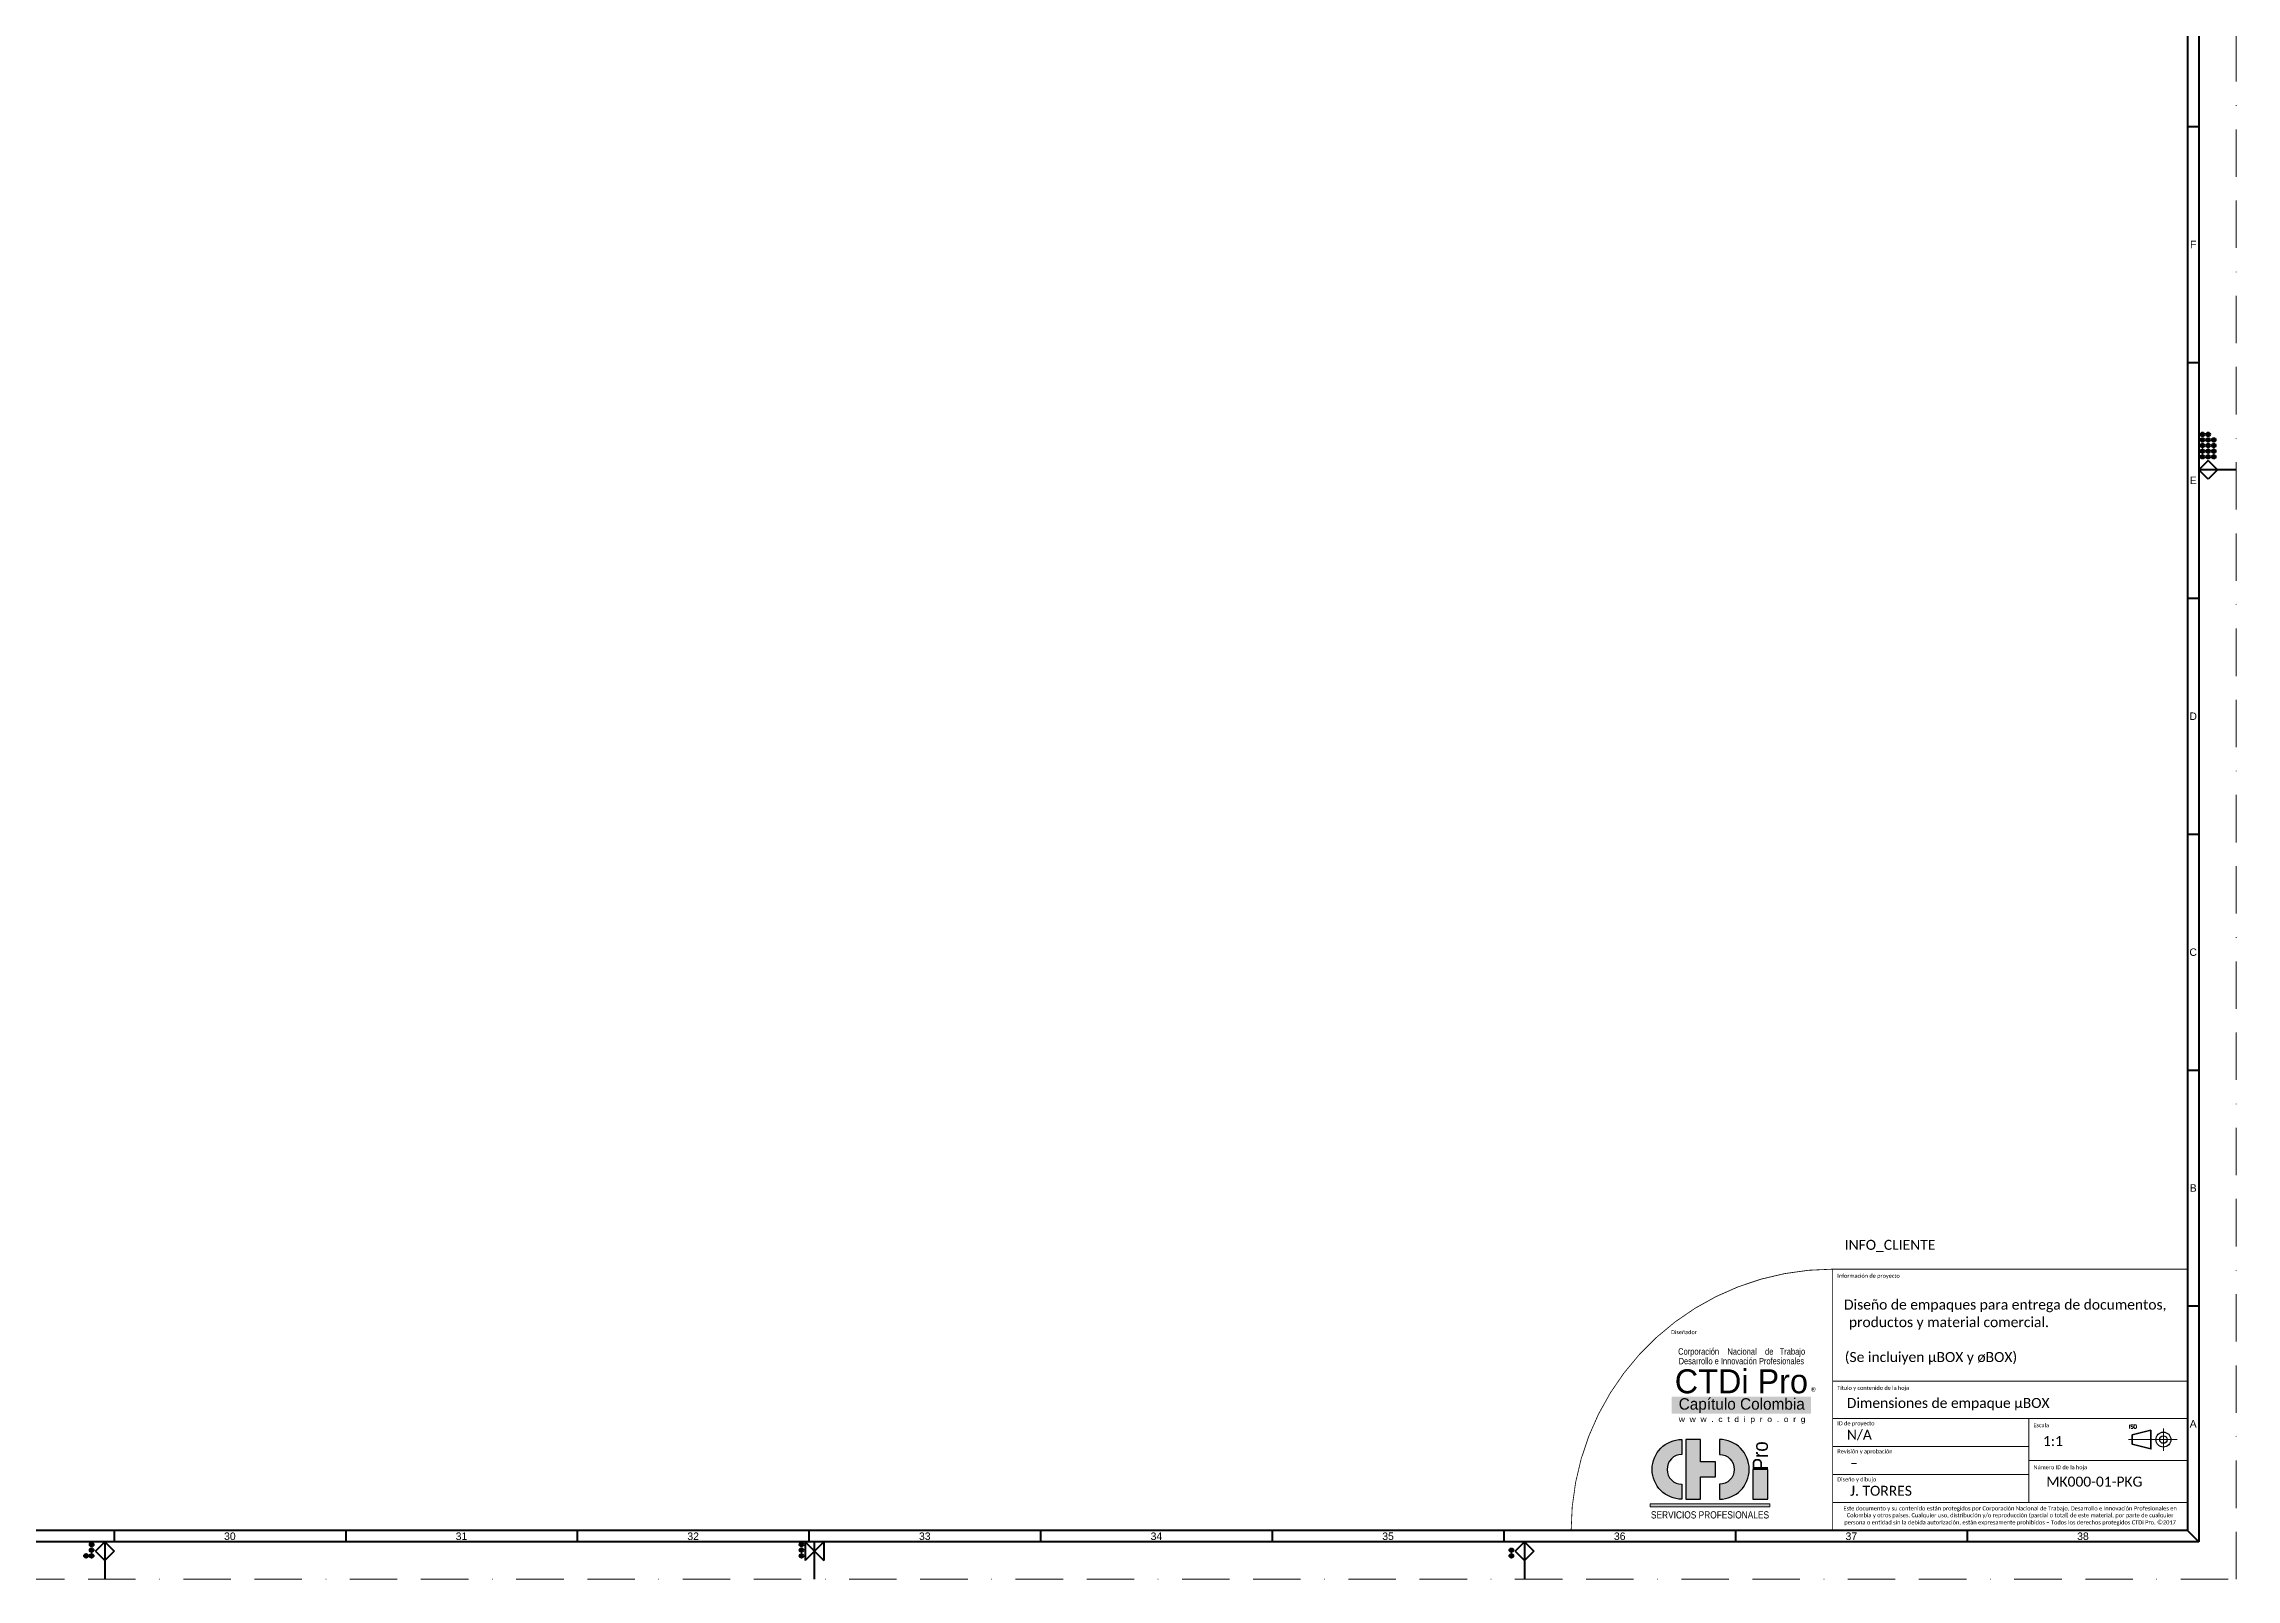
# Paper-space layout 'Dimensiones_cajasXM' of a CAD drawing. Header units: metres. Extents: x -968 to 2373, y -423 to 894.
# Drawn here: x 1786 to 2373, y -3 to 408 of the extents above; entities that cross this region are included whole.
import ezdxf
from ezdxf.enums import TextEntityAlignment as Align

# ---------------------------------------------------------------- set-up
doc = ezdxf.new("R2010")
doc.units = ezdxf.units.M
doc.linetypes.add('ACAD_ISO10W100', pattern=[18, 12, -3, 0, -3])
doc.linetypes.add('BORDER', pattern=[44.45, 12.7, -6.35, 12.7, -6.35, 0, -6.35])
doc.layers.add('G-Title_layouts', color=7, linetype='Continuous', lineweight=50, true_color=0x323232)
doc.styles.add('CTDi Corporate', font='Skia.ttf')
doc.styles.add('CTDi Roman', font='romans.shx')
doc.styles.get("Standard").update_dxf_attribs({"font": 'Candara.ttf'})
doc.styles.add('T1-100', font='Arial.ttf', dxfattribs={"height": 2})

# ---------------------------------------------------------------- blocks, each defined once
blk = doc.blocks.new('CTDi_A0X')
at = {"layer": 'G-Title_layouts'}
h = blk.add_hatch(color=256, dxfattribs=at)
h.dxf.hatch_style = 1
h.paths.add_polyline_path([(2367.5, 306.5, 1), (2366.5, 306.5, 1)])
h = blk.add_hatch(color=256, dxfattribs=at)
h.dxf.hatch_style = 1
h.paths.add_polyline_path([(2367, 305.5, 1), (2367, 304.5, 1)])
h = blk.add_hatch(color=256, dxfattribs=at)
h.dxf.hatch_style = 1
h.paths.add_polyline_path([(2369, 306.5, 1), (2368, 306.5, 1)])
h = blk.add_hatch(color=256, dxfattribs=at)
h.dxf.hatch_style = 1
h.paths.add_polyline_path([(2369, 305, 1), (2368, 305, 1)])
h = blk.add_hatch(color=256, dxfattribs=at)
h.dxf.hatch_style = 1
h.paths.add_polyline_path([(2370.5, 305, 1), (2369.5, 305, 1)])
h = blk.add_hatch(color=256, dxfattribs=at)
h.dxf.hatch_style = 1
h.paths.add_polyline_path([(2367, 304, 1), (2367, 303, 1)])
h = blk.add_hatch(color=256, dxfattribs=at)
h.dxf.hatch_style = 1
h.paths.add_polyline_path([(2367, 302.5, 1), (2367, 301.5, 1)])
h = blk.add_hatch(color=256, dxfattribs=at)
h.dxf.hatch_style = 1
h.paths.add_polyline_path([(2367, 301, 1), (2367, 300, 1)])
h = blk.add_hatch(color=256, dxfattribs=at)
h.dxf.hatch_style = 1
h.paths.add_polyline_path([(2369, 303.5, 1), (2368, 303.5, 1)])
h = blk.add_hatch(color=256, dxfattribs=at)
h.dxf.hatch_style = 1
h.paths.add_polyline_path([(2368.5, 302.5, 1), (2368.5, 301.5, 1)])
h = blk.add_hatch(color=256, dxfattribs=at)
h.dxf.hatch_style = 1
h.paths.add_polyline_path([(2368.5, 301, 1), (2368.5, 300, 1)])
h = blk.add_hatch(color=256, dxfattribs=at)
h.dxf.hatch_style = 1
h.paths.add_polyline_path([(2370.5, 303.5, 1), (2369.5, 303.5, 1)])
h = blk.add_hatch(color=256, dxfattribs=at)
h.dxf.hatch_style = 1
h.paths.add_polyline_path([(2370, 302.5, 1), (2370, 301.5, 1)])
h = blk.add_hatch(color=256, dxfattribs=at)
h.dxf.hatch_style = 1
h.paths.add_polyline_path([(2370, 300, 1), (2370, 301, 1)])
h = blk.add_hatch(color=256, dxfattribs=at)
h.dxf.hatch_style = 1
h.paths.add_polyline_path([(1800.5, 6.75, 1), (1800.5, 5.75, 1)])
h = blk.add_hatch(color=256, dxfattribs=at)
h.dxf.hatch_style = 1
h.paths.add_polyline_path([(1802, 9.75, 1), (1802, 8.75, 1)])
h = blk.add_hatch(color=256, dxfattribs=at)
h.dxf.hatch_style = 1
h.paths.add_polyline_path([(1802, 8.25, 1), (1802, 7.25, 1)])
h = blk.add_hatch(color=256, dxfattribs=at)
h.dxf.hatch_style = 1
h.paths.add_polyline_path([(1801.5, 6.25, 1), (1802.5, 6.25, 1)])
h = blk.add_hatch(color=256, dxfattribs=at)
h.dxf.hatch_style = 1
h.paths.add_polyline_path([(1992.5, 9.25, 1), (1991.5, 9.25, 1)])
h = blk.add_hatch(color=256, dxfattribs=at)
h.dxf.hatch_style = 1
h.paths.add_polyline_path([(1991.5, 7.75, 1), (1992.5, 7.75, 1)])
h = blk.add_hatch(color=256, dxfattribs=at)
h.dxf.hatch_style = 1
h.paths.add_polyline_path([(1991.5, 6.25, 1), (1992.5, 6.25, 1)])
h = blk.add_hatch(color=256, dxfattribs=at)
h.dxf.hatch_style = 1
h.paths.add_polyline_path([(2182, 8.25, 1), (2182, 7.25, 1)])
h = blk.add_hatch(color=256, dxfattribs=at)
h.dxf.hatch_style = 1
h.paths.add_polyline_path([(2181.5, 6.25, 1), (2182.5, 6.25, 1)])
for p, q in [((2363, 388.92), (2366, 388.92)), ((2363, 325.77), (2366, 325.77)), ((2368.5, 299.5), (2366, 297)), ((2368.5, 299.5), (2371, 297)), ((2376, 297), (2366, 297)), ((2368.5, 294.5), (2366, 297)), ((2371, 297), (2368.5, 294.5)), ((2363, 262.62), (2366, 262.62)), ((2363, 199.46), (2366, 199.46)), ((2363, 136.31), (2366, 136.31)), ((2363, 73.15), (2366, 73.15)), ((1808, 13), (1808, 10)), ((1870, 13), (1870, 10)), ((1932, 13), (1932, 10)), ((1994, 13), (1994, 10)), ((2056, 13), (2056, 10)), ((2118, 13), (2118, 10)), ((2180, 13), (2180, 10)), ((2242, 13), (2242, 10)), ((2304, 13), (2304, 10)), ((2366, 10), (2363, 13)), ((1803, 7.5), (1805.5, 10)), ((1803, 7.5), (1805.5, 5)), ((1805.5, 10), (1805.5, 0)), ((1805.5, 10), (1808, 7.5)), ((1808, 7.5), (1805.5, 5)), ((1993, 10), (1995.5, 7.5)), ((1993, 10), (1993, 5)), ((1995.5, 7.5), (1993, 5)), ((1995.5, 0), (1995.5, 10)), ((1995.5, 7.5), (1998, 10)), ((1995.5, 7.5), (1998, 5)), ((1998, 10), (1998, 5)), ((2183, 7.5), (2185.5, 10)), ((2183, 7.5), (2185.5, 5)), ((2185.5, 10), (2185.5, 0)), ((2185.5, 10), (2188, 7.5)), ((2188, 7.5), (2185.5, 5))]:
    blk.add_line(p, q, dxfattribs=at)
at = {"layer": 'G-Title_layouts', "color": 254, "linetype": 'BORDER', "lineweight": 15}
blk.add_lwpolyline([(2376, 0), (2376, 841), (0, 841), (0, 0)], close=True, dxfattribs=at)
at = {"layer": 'G-Title_layouts'}
for points in [[(2366, 10), (10, 10), (10, 831), (2366, 831)], [(13, 828), (2363, 828), (2363, 13), (13, 13)]]:
    blk.add_lwpolyline(points, close=True, dxfattribs=at)
for centre in [(2367, 306.5), (2367, 305), (2368.5, 306.5), (2368.5, 305), (2370, 305), (2367, 303.5), (2367, 302), (2367, 300.5), (2368.5, 303.5), (2368.5, 302), (2368.5, 300.5), (2370, 303.5), (2370, 302), (2370, 300.5), (1800.5, 6.25), (1802, 9.25), (1802, 7.75), (1802, 6.25), (1992, 9.25), (1992, 7.75), (1992, 6.25), (2182, 7.75), (2182, 6.25)]:
    blk.add_circle(centre, 0.5, dxfattribs=at)
at = {"layer": 'G-Title_layouts', "style": 'T1-100'}
for s, p in [('F', (2364.5, 357.35)), ('E', (2364.5, 294.19)), ('D', (2364.5, 231.04)), ('C', (2364.5, 167.88)), ('B', (2364.5, 104.73)), ('A', (2364.5, 41.58)), ('30', (1839, 11.5)), ('31', (1901, 11.5)), ('32', (1963, 11.5)), ('33', (2025, 11.5)), ('34', (2087, 11.5)), ('35', (2149, 11.5)), ('36', (2211, 11.5)), ('37', (2273, 11.5)), ('38', (2335, 11.5))]:
    blk.add_text(s, height=2, dxfattribs=at).set_placement(p, align=Align.MIDDLE_CENTER)
blk = doc.blocks.new('*U402')
at = {"layer": 'G-Title_layouts', "linetype": 'Continuous', "lineweight": 15, "true_color": 0x000000}
h = blk.add_hatch(color=18, dxfattribs=at)
h.dxf.hatch_style = 1
h.paths.add_polyline_path([(-100.8, 35.88), (-138.07, 35.88), (-138.07, 31.32), (-100.8, 31.32)])
at = {"layer": 'G-Title_layouts', "linetype": 'Continuous', "true_color": 0xc80000}
h = blk.add_hatch(color=12, dxfattribs=at)
h.dxf.hatch_style = 1
h.paths.add_polyline_path([(-135.33, 20.4), (-135.33, 24.4, 1), (-135.33, 8.4), (-135.33, 12.4, -1)])
h.paths.add_polyline_path([(-125.33, 24.4), (-125.33, 20.4, -1), (-125.33, 12.4), (-125.33, 8.4, 1)])
at = {"layer": 'G-Title_layouts', "linetype": 'Continuous'}
h = blk.add_hatch(color=8, dxfattribs=at)
h.dxf.hatch_style = 1
h.paths.add_polyline_path([(-130.33, 18.4), (-130.33, 24.4), (-134.33, 24.4), (-134.33, 8.4), (-130.33, 8.4), (-130.33, 14.4), (-126.33, 14.4), (-126.33, 18.4)])
h = blk.add_hatch(color=8, dxfattribs=at)
h.dxf.hatch_style = 1
h.paths.add_polyline_path([(-112.33, 16.4), (-116.33, 16.4), (-116.33, 8.4), (-112.33, 8.4)])
at = {"layer": 'G-Title_layouts', "linetype": 'Continuous', "lineweight": 13}
h = blk.add_hatch(color=250, dxfattribs=at)
h.dxf.hatch_style = 1
h.paths.add_polyline_path([(-143.83, 7.2), (-143.83, 6.4), (-111.83, 6.4), (-111.83, 7.2)])
at = {"layer": 'G-Title_layouts', "color": 251, "linetype": 'ACAD_ISO10W100', "lineweight": 15, "ltscale": 100}
for p, q in [((-15.83, 24.37), (-2.83, 24.37)), ((-6.47, 27.37), (-6.47, 21.37))]:
    blk.add_line(p, q, dxfattribs=at)
at = {"layer": 'G-Title_layouts', "linetype": 'Continuous', "const_width": 0.212}
blk.add_lwpolyline([(-95, 0), (-95, 70, 0.414214), (-165, 0)], format="xyb", close=True, dxfattribs=at)
at = {"layer": 'G-Title_layouts', "linetype": 'Continuous', "const_width": 0.25}
for points in [[(0, 40), (0, 70), (-95, 70), (-95, 40)], [(0, 40), (-95, 40), (-95, 30), (0, 30)], [(-42.5, 22.5), (-42.5, 30), (-95, 30), (-95, 22.5)], [(0, 18.75), (0, 30), (-42.5, 30), (-42.5, 18.75)], [(-42.5, 15), (-42.5, 22.5), (-95, 22.5), (-95, 15)], [(0, 7.5), (0, 18.75), (-42.5, 18.75), (-42.5, 7.5)], [(-42.5, 7.5), (-42.5, 15), (-95, 15), (-95, 7.5)], [(0, 0), (0, 7.5), (-95, 7.5), (-95, 0)]]:
    blk.add_lwpolyline(points, close=True, dxfattribs=at)
at = {"layer": 'G-Title_layouts', "linetype": 'Continuous', "lineweight": 30}
for points in [[(-135.33, 12.4), (-135.33, 8.4, -1), (-135.33, 24.4), (-135.33, 20.4, 1)], [(-125.33, 12.4), (-125.33, 8.4, 1), (-125.33, 24.4), (-125.33, 20.4, -1)]]:
    blk.add_lwpolyline(points, format="xyb", close=True, dxfattribs=at)
for points in [[(-126.33, 18.4), (-130.33, 18.4), (-130.33, 24.4), (-134.33, 24.4), (-134.33, 8.4), (-130.33, 8.4), (-130.33, 14.4), (-126.33, 14.4)], [(-112.33, 16.4), (-116.33, 16.4), (-116.33, 8.4), (-112.33, 8.4)]]:
    blk.add_lwpolyline(points, close=True, dxfattribs=at)
at = {"layer": 'G-Title_layouts', "color": 18, "linetype": 'Continuous', "lineweight": 35, "true_color": 0x000000}
blk.add_lwpolyline([(-9.83, 26.87), (-9.83, 21.87), (-14.83, 23.12), (-14.83, 25.62)], close=True, dxfattribs=at)
at = {"layer": 'G-Title_layouts', "linetype": 'Continuous', "lineweight": 13}
blk.add_lwpolyline([(-143.83, 6.4), (-111.83, 6.4), (-111.83, 7.2), (-143.83, 7.2)], close=True, dxfattribs=at)
at = {"layer": 'G-Title_layouts', "color": 18, "linetype": 'Continuous', "lineweight": 25, "true_color": 0x000000}
for radius in [2, 1]:
    blk.add_circle((-6.47, 24.37), radius, dxfattribs=at)
at = {"layer": 'G-Title_layouts', "color": 18, "linetype": 'Continuous', "lineweight": 5, "true_color": 0x000000}
for s, height, p in [('Información de proyecto', 1.0667, (-93.75, 68.75)), ('Título y contenido de la hoja', 1.0667, (-93.75, 38.75)), ('ID de proyecto', 1.0667, (-93.75, 29.25)), ('Escala', 1.067, (-41.25, 28.75)), ('Revisión y aprobación', 1.0667, (-93.75, 21.75)), ('Diseño y dibujo', 1.0667, (-93.75, 14.25)), ('Número ID de la hoja', 1.0667, (-41.25, 17.5))]:
    blk.add_text(s, height=height, dxfattribs=at).set_placement(p, align=Align.TOP_LEFT)
blk.add_text('Diseñador', height=1.067, dxfattribs=at).set_placement((-138.23, 52.28), align=Align.BOTTOM_LEFT)
at = {"layer": 'G-Title_layouts', "color": 18, "linetype": 'Continuous', "lineweight": 25, "true_color": 0x000000, "style": 'CTDi Corporate'}
for s, width, p in [('Corporación    Nacional    de   Trabajo', 0.875, (-119.36, 46.58)), ('Desarrollo e Innovación Profesionales', 0.867, (-119.43, 44.02))]:
    blk.add_text(s, height=1.7203, dxfattribs=dict(at, width=width)).set_placement(p, align=Align.BOTTOM_CENTER)
at = {"layer": 'G-Title_layouts', "color": 18, "linetype": 'Continuous', "true_color": 0x000000, "style": 'CTDi Corporate'}
for s, height, width, p in [('CTDi Pro', 6.422, 1.01, (-119.43, 34.84)), ('w  w  w  .  c  t  d  i  p  r  o  .  o  r  g', 1.475, 1.15, (-119.23, 28.64))]:
    blk.add_text(s, height=height, dxfattribs=dict(at, width=width)).set_placement(p, align=Align.BOTTOM_CENTER)
at = {"layer": 'G-Title_layouts', "color": 7, "linetype": 'Continuous', "lineweight": 120, "true_color": 0xfefefe, "transparency": 33554687, "style": 'CTDi Corporate'}
blk.add_text('Capítulo Colombia', height=3.0679, dxfattribs=at).set_placement((-119.33, 31.46), align=Align.BOTTOM_CENTER)
at = {"layer": 'G-Title_layouts', "color": 18, "linetype": 'Continuous', "lineweight": 20, "true_color": 0x000000, "style": 'CTDi Corporate'}
blk.add_text('®', height=1.25, dxfattribs=at).set_placement((-100.8, 36.81), align=Align.BOTTOM_LEFT)
at = {"layer": 'G-Title_layouts', "color": 8, "style": 'CTDi Corporate', "width": 0.9125}
blk.add_text('Pro', height=4.08, rotation=90, dxfattribs=at).set_placement((-112.33, 16.15))
at = {"layer": 'G-Title_layouts', "color": 18, "linetype": 'Continuous', "lineweight": 13, "true_color": 0x000000, "style": 'CTDi Roman'}
blk.add_text('ISO', height=1, dxfattribs=at).set_placement((-14.61, 27.83), align=Align.MIDDLE_CENTER)
at = {"layer": 'G-Title_layouts', "color": 250, "linetype": 'Continuous', "lineweight": 13, "style": 'CTDi Corporate', "width": 0.86}
blk.add_text('SERVICIOS PROFESIONALES', height=1.94, dxfattribs=at).set_placement((-127.83, 5.19), align=Align.TOP_CENTER)
at = {"layer": 'G-Title_layouts', "color": 250, "linetype": 'ACAD_ISO10W100', "lineweight": 15, "ltscale": 50, "true_color": 0x141414, "insert": (-47.5, 6.5), "char_height": 1.1, "attachment_point": 2, "line_spacing_factor": 0.996923}
blk.add_mtext_dynamic_manual_height_columns('Este documento y su contenido están protegidos por Corporación Nacional de Trabajo, Desarrollo e Innovación Profesionales en Colombia y otros paises. Cualquier uso, distribución y/o reproducción (parcial o total) de este material, por parte de cualquier persona o entidad sin la debida autorización, están expresamente prohibidos – Todos los derechos protegidos CTDi Pro. {\\H1.0833x;©}2017', width=92.9322, gutter_width=50, heights=[9.25], dxfattribs=at)
at = {"layer": 'G-Title_layouts', "color": 18, "true_color": 0x000000}
blk.add_attdef('INFO_PROYECTO_001', (-91.96, 45.18), '', height=2.67, dxfattribs=at)
at = {"layer": 'G-Title_layouts', "color": 18, "linetype": 'Continuous', "true_color": 0x000000, "flags": 8}
blk.add_attdef('DESCRIPCION', text='', height=2.67, dxfattribs=at).set_placement((-91.2, 32.04), align=Align.BOTTOM_LEFT)
for tag, p in [('CTDI-PID-CODE', (-91.2, 25.67)), ('###', (-37.83, 13.12))]:
    blk.add_attdef(tag, text='', height=2.67, dxfattribs=at).set_placement(p, align=Align.MIDDLE_LEFT)
at = {"layer": 'G-Title_layouts', "color": 18, "linetype": 'Continuous', "true_color": 0x000000}
for tag, p in [('ESCALA', (-38.7, 24)), ('N.APELLIDO', (-90.33, 18.17)), ('N.APELLIDO', (-90.33, 10.67))]:
    blk.add_attdef(tag, text='', height=2.67, dxfattribs=at).set_placement(p, align=Align.MIDDLE_LEFT)

psp = doc.layouts.new('Dimensiones_cajasXM')

# ---------------------------------------------------------------- block references
at = {"layer": 'G-Title_layouts'}
psp.add_blockref('CTDi_A0X', (-2.9989, -3.4907), dxfattribs=at)
ref = psp.add_blockref('*U402', (2360.0011, 9.5093), dxfattribs=at)
ref.add_attrib('INFO_CLIENTE_001', 'INFO_CLIENTE', (2268.224, 84.6845), dxfattribs={"color": 18, "true_color": 0x000000, "height": 2.67})
ref.add_attrib('N.APELLIDO', 'J. TORRES', dxfattribs={"color": 18, "linetype": 'Continuous', "true_color": 0x000000, "height": 2.66667}).set_placement((2269.6677, 20.176), align=Align.MIDDLE_LEFT)
ref.add_attrib('DESCRIPCION', 'Dimensiones de empaque µBOX', dxfattribs={"color": 18, "linetype": 'Continuous', "true_color": 0x000000, "height": 2.666667}).set_placement((2268.7962, 41.5485), align=Align.BOTTOM_LEFT)
ref.add_attrib('N.APELLIDO', '–', dxfattribs={"color": 18, "linetype": 'Continuous', "true_color": 0x000000, "height": 2.6667}).set_placement((2269.6677, 27.676), align=Align.MIDDLE_LEFT)
ref.add_attrib('###', 'MK000-01-PKG', dxfattribs={"color": 18, "linetype": 'Continuous', "true_color": 0x000000, "height": 2.666667}).set_placement((2322.1677, 22.6343), align=Align.MIDDLE_LEFT)
ref.add_attrib('ESCALA', '1:1', dxfattribs={"color": 18, "linetype": 'Continuous', "true_color": 0x000000, "height": 2.66667}).set_placement((2321.2962, 33.5093), align=Align.MIDDLE_LEFT)
ref.add_attrib('CTDI-PID-CODE', 'N/A', dxfattribs={"color": 18, "linetype": 'Continuous', "true_color": 0x000000, "height": 2.66667}).set_placement((2268.7962, 35.176), align=Align.MIDDLE_LEFT)
ref.add_attrib('INFO_PROYECTO_001', 'Diseño de empaques para entrega de documentos,', (2268.0415, 68.6825), dxfattribs={"color": 18, "true_color": 0x000000, "height": 2.67})
ref.add_attrib('INFO_PROYECTO_002', ' productos y material comercial.', (2268.4106, 63.9905), dxfattribs={"color": 18, "true_color": 0x000000, "height": 2.67})
ref.add_attrib('INFO_PROYECTO_003', '(Se incluiyen µBOX y øBOX)', (2268.2466, 54.6435), dxfattribs={"color": 18, "true_color": 0x000000, "height": 2.67})

doc.saveas('drawing.dxf')
